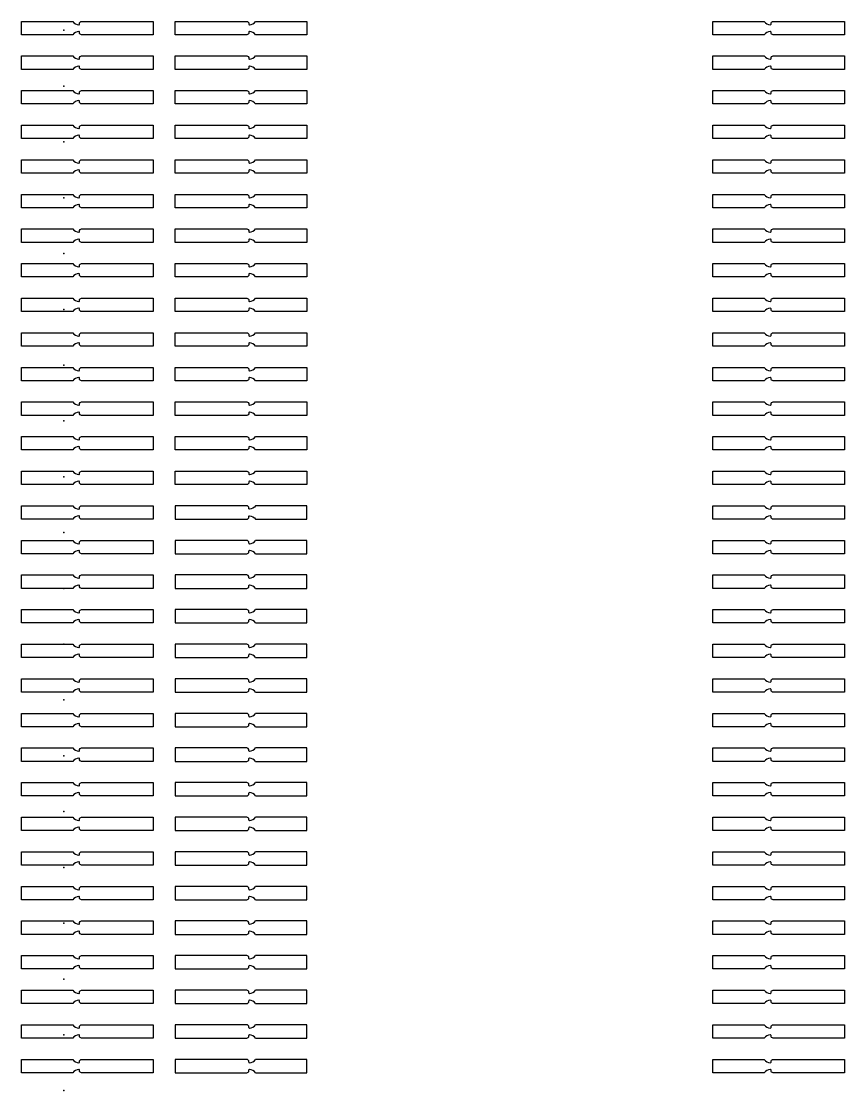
# Model space of a CAD drawing. Extents: x 15393 to 105743, y 58698 to 87977.
# Drawn here: x 56600.3 to 56969.3, y 58698 to 59177 of the extents above; entities that cross this region are included whole.
import ezdxf

# ---------------------------------------------------------------- set-up
doc = ezdxf.new("R2010")
doc.units = 13
doc.header["$MEASUREMENT"] = 0
doc.layers.add('Trap Layer', color=80, linetype='Continuous')

# ---------------------------------------------------------------- blocks, each defined once
blk = doc.blocks.new('*U121')
at = {"layer": 'Trap Layer'}
for p, q in [((2.5, 3), (-29.5, 3)), ((-29.5, 3), (-29.5, -3)), ((3.5, 1.76), (3.5, 2)), ((29.5, 3), (6.5, 3)), ((29.5, -3), (29.5, 3)), ((-29.5, -3), (2.5, -3)), ((3.5, -2), (3.5, -1.76)), ((6.5, -3), (29.5, -3))]:
    blk.add_line(p, q, dxfattribs=at)
for centre, radius, start, end in [((2.5, 2), 1, 0, 90), ((3.75, 1.76), 0.25, 180, 274.096), ((3.5, 5.25), 3.75, 274.096, 323.1301), ((2.5, -2), 1, 270, 0), ((3.75, -1.76), 0.25, 85.904, 180), ((3.5, -5.25), 3.75, 36.8699, 85.904)]:
    blk.add_arc(centre, radius, start, end, dxfattribs=at)
blk = doc.blocks.new('*U120')
at = {"layer": 'Trap Layer', "color": 0, "linetype": 'ByBlock', "lineweight": -2, "transparency": 16777216}
for p in [(0, 0), (0, -15.5), (0, -31), (0, -46.5), (0, -62), (0, -77.5), (0, -93), (0, -108.5), (0, -124), (0, -139.5), (0, -155), (0, -170.5), (0, -186), (0, -201.5), (0, -217), (0, -232.5)]:
    blk.add_blockref('*U121', p, dxfattribs=at)

msp = doc.modelspace()

# ---------------------------------------------------------------- linework, layer by layer
at = {"layer": 'Trap Layer'}
for points in [[(56626.04, 59172.52, 0.217277), (56623.31, 59171.03), (56600.31, 59171.03), (56600.31, 59177.03), (56623.31, 59177.03, 0.217277), (56626.04, 59175.54, 0.435311), (56626.31, 59175.79), (56626.31, 59176.03, -0.414214), (56627.31, 59177.03), (56659.31, 59177.03), (56659.31, 59171.03), (56627.31, 59171.03, -0.414214), (56626.31, 59172.03), (56626.31, 59172.27, 0.435311)], [(56702.58, 59175.54, 0.217277), (56705.31, 59177.03), (56728.31, 59177.03), (56728.31, 59171.03), (56705.31, 59171.03, 0.217277), (56702.58, 59172.52, 0.435311), (56702.31, 59172.27), (56702.31, 59172.03, -0.414214), (56701.31, 59171.03), (56669.31, 59171.03), (56669.31, 59177.03), (56701.31, 59177.03, -0.414214), (56702.31, 59176.03), (56702.31, 59175.79, 0.435311)], [(56936.04, 59172.52, 0.217277), (56933.31, 59171.03), (56910.31, 59171.03), (56910.31, 59177.03), (56933.31, 59177.03, 0.217277), (56936.04, 59175.54, 0.435311), (56936.31, 59175.79), (56936.31, 59176.03, -0.414214), (56937.31, 59177.03), (56969.31, 59177.03), (56969.31, 59171.03), (56937.31, 59171.03, -0.414214), (56936.31, 59172.03), (56936.31, 59172.27, 0.435311)], [(56626.04, 59157.02, 0.217277), (56623.31, 59155.53), (56600.31, 59155.53), (56600.31, 59161.53), (56623.31, 59161.53, 0.217277), (56626.04, 59160.04, 0.435311), (56626.31, 59160.29), (56626.31, 59160.53, -0.414214), (56627.31, 59161.53), (56659.31, 59161.53), (56659.31, 59155.53), (56627.31, 59155.53, -0.414214), (56626.31, 59156.53), (56626.31, 59156.77, 0.435311)], [(56702.58, 59160.04, 0.217277), (56705.31, 59161.53), (56728.31, 59161.53), (56728.31, 59155.53), (56705.31, 59155.53, 0.217277), (56702.58, 59157.02, 0.435311), (56702.31, 59156.77), (56702.31, 59156.53, -0.414214), (56701.31, 59155.53), (56669.31, 59155.53), (56669.31, 59161.53), (56701.31, 59161.53, -0.414214), (56702.31, 59160.53), (56702.31, 59160.29, 0.435311)], [(56936.04, 59157.02, 0.217277), (56933.31, 59155.53), (56910.31, 59155.53), (56910.31, 59161.53), (56933.31, 59161.53, 0.217277), (56936.04, 59160.04, 0.435311), (56936.31, 59160.29), (56936.31, 59160.53, -0.414214), (56937.31, 59161.53), (56969.31, 59161.53), (56969.31, 59155.53), (56937.31, 59155.53, -0.414214), (56936.31, 59156.53), (56936.31, 59156.77, 0.435311)], [(56626.04, 59141.52, 0.217277), (56623.31, 59140.03), (56600.31, 59140.03), (56600.31, 59146.03), (56623.31, 59146.03, 0.217277), (56626.04, 59144.54, 0.435311), (56626.31, 59144.79), (56626.31, 59145.03, -0.414214), (56627.31, 59146.03), (56659.31, 59146.03), (56659.31, 59140.03), (56627.31, 59140.03, -0.414214), (56626.31, 59141.03), (56626.31, 59141.27, 0.435311)], [(56702.58, 59144.54, 0.217277), (56705.31, 59146.03), (56728.31, 59146.03), (56728.31, 59140.03), (56705.31, 59140.03, 0.217277), (56702.58, 59141.52, 0.435311), (56702.31, 59141.27), (56702.31, 59141.03, -0.414214), (56701.31, 59140.03), (56669.31, 59140.03), (56669.31, 59146.03), (56701.31, 59146.03, -0.414214), (56702.31, 59145.03), (56702.31, 59144.79, 0.435311)], [(56936.04, 59141.52, 0.217277), (56933.31, 59140.03), (56910.31, 59140.03), (56910.31, 59146.03), (56933.31, 59146.03, 0.217277), (56936.04, 59144.54, 0.435311), (56936.31, 59144.79), (56936.31, 59145.03, -0.414214), (56937.31, 59146.03), (56969.31, 59146.03), (56969.31, 59140.03), (56937.31, 59140.03, -0.414214), (56936.31, 59141.03), (56936.31, 59141.27, 0.435311)], [(56626.04, 59126.02, 0.217277), (56623.31, 59124.53), (56600.31, 59124.53), (56600.31, 59130.53), (56623.31, 59130.53, 0.217277), (56626.04, 59129.04, 0.435311), (56626.31, 59129.29), (56626.31, 59129.53, -0.414214), (56627.31, 59130.53), (56659.31, 59130.53), (56659.31, 59124.53), (56627.31, 59124.53, -0.414214), (56626.31, 59125.53), (56626.31, 59125.77, 0.435311)], [(56702.58, 59129.04, 0.217277), (56705.31, 59130.53), (56728.31, 59130.53), (56728.31, 59124.53), (56705.31, 59124.53, 0.217277), (56702.58, 59126.02, 0.435311), (56702.31, 59125.77), (56702.31, 59125.53, -0.414214), (56701.31, 59124.53), (56669.31, 59124.53), (56669.31, 59130.53), (56701.31, 59130.53, -0.414214), (56702.31, 59129.53), (56702.31, 59129.29, 0.435311)], [(56936.04, 59126.02, 0.217277), (56933.31, 59124.53), (56910.31, 59124.53), (56910.31, 59130.53), (56933.31, 59130.53, 0.217277), (56936.04, 59129.04, 0.435311), (56936.31, 59129.29), (56936.31, 59129.53, -0.414214), (56937.31, 59130.53), (56969.31, 59130.53), (56969.31, 59124.53), (56937.31, 59124.53, -0.414214), (56936.31, 59125.53), (56936.31, 59125.77, 0.435311)], [(56626.04, 59110.52, 0.217277), (56623.31, 59109.03), (56600.31, 59109.03), (56600.31, 59115.03), (56623.31, 59115.03, 0.217277), (56626.04, 59113.54, 0.435311), (56626.31, 59113.79), (56626.31, 59114.03, -0.414214), (56627.31, 59115.03), (56659.31, 59115.03), (56659.31, 59109.03), (56627.31, 59109.03, -0.414214), (56626.31, 59110.03), (56626.31, 59110.27, 0.435311)], [(56702.58, 59113.54, 0.217277), (56705.31, 59115.03), (56728.31, 59115.03), (56728.31, 59109.03), (56705.31, 59109.03, 0.217277), (56702.58, 59110.52, 0.435311), (56702.31, 59110.27), (56702.31, 59110.03, -0.414214), (56701.31, 59109.03), (56669.31, 59109.03), (56669.31, 59115.03), (56701.31, 59115.03, -0.414214), (56702.31, 59114.03), (56702.31, 59113.79, 0.435311)], [(56936.04, 59110.52, 0.217277), (56933.31, 59109.03), (56910.31, 59109.03), (56910.31, 59115.03), (56933.31, 59115.03, 0.217277), (56936.04, 59113.54, 0.435311), (56936.31, 59113.79), (56936.31, 59114.03, -0.414214), (56937.31, 59115.03), (56969.31, 59115.03), (56969.31, 59109.03), (56937.31, 59109.03, -0.414214), (56936.31, 59110.03), (56936.31, 59110.27, 0.435311)], [(56626.04, 59095.02, 0.217277), (56623.31, 59093.53), (56600.31, 59093.53), (56600.31, 59099.53), (56623.31, 59099.53, 0.217277), (56626.04, 59098.04, 0.435311), (56626.31, 59098.29), (56626.31, 59098.53, -0.414214), (56627.31, 59099.53), (56659.31, 59099.53), (56659.31, 59093.53), (56627.31, 59093.53, -0.414214), (56626.31, 59094.53), (56626.31, 59094.77, 0.435311)], [(56702.58, 59098.04, 0.217277), (56705.31, 59099.53), (56728.31, 59099.53), (56728.31, 59093.53), (56705.31, 59093.53, 0.217277), (56702.58, 59095.02, 0.435311), (56702.31, 59094.77), (56702.31, 59094.53, -0.414214), (56701.31, 59093.53), (56669.31, 59093.53), (56669.31, 59099.53), (56701.31, 59099.53, -0.414214), (56702.31, 59098.53), (56702.31, 59098.29, 0.435311)], [(56936.04, 59095.02, 0.217277), (56933.31, 59093.53), (56910.31, 59093.53), (56910.31, 59099.53), (56933.31, 59099.53, 0.217277), (56936.04, 59098.04, 0.435311), (56936.31, 59098.29), (56936.31, 59098.53, -0.414214), (56937.31, 59099.53), (56969.31, 59099.53), (56969.31, 59093.53), (56937.31, 59093.53, -0.414214), (56936.31, 59094.53), (56936.31, 59094.77, 0.435311)], [(56626.04, 59079.52, 0.217277), (56623.31, 59078.03), (56600.31, 59078.03), (56600.31, 59084.03), (56623.31, 59084.03, 0.217277), (56626.04, 59082.54, 0.435311), (56626.31, 59082.79), (56626.31, 59083.03, -0.414214), (56627.31, 59084.03), (56659.31, 59084.03), (56659.31, 59078.03), (56627.31, 59078.03, -0.414214), (56626.31, 59079.03), (56626.31, 59079.27, 0.435311)], [(56702.58, 59082.54, 0.217277), (56705.31, 59084.03), (56728.31, 59084.03), (56728.31, 59078.03), (56705.31, 59078.03, 0.217277), (56702.58, 59079.52, 0.435311), (56702.31, 59079.27), (56702.31, 59079.03, -0.414214), (56701.31, 59078.03), (56669.31, 59078.03), (56669.31, 59084.03), (56701.31, 59084.03, -0.414214), (56702.31, 59083.03), (56702.31, 59082.79, 0.435311)], [(56936.04, 59079.52, 0.217277), (56933.31, 59078.03), (56910.31, 59078.03), (56910.31, 59084.03), (56933.31, 59084.03, 0.217277), (56936.04, 59082.54, 0.435311), (56936.31, 59082.79), (56936.31, 59083.03, -0.414214), (56937.31, 59084.03), (56969.31, 59084.03), (56969.31, 59078.03), (56937.31, 59078.03, -0.414214), (56936.31, 59079.03), (56936.31, 59079.27, 0.435311)], [(56626.04, 59064.02, 0.217277), (56623.31, 59062.53), (56600.31, 59062.53), (56600.31, 59068.53), (56623.31, 59068.53, 0.217277), (56626.04, 59067.04, 0.435311), (56626.31, 59067.29), (56626.31, 59067.53, -0.414214), (56627.31, 59068.53), (56659.31, 59068.53), (56659.31, 59062.53), (56627.31, 59062.53, -0.414214), (56626.31, 59063.53), (56626.31, 59063.77, 0.435311)], [(56702.58, 59067.04, 0.217277), (56705.31, 59068.53), (56728.31, 59068.53), (56728.31, 59062.53), (56705.31, 59062.53, 0.217277), (56702.58, 59064.02, 0.435311), (56702.31, 59063.77), (56702.31, 59063.53, -0.414214), (56701.31, 59062.53), (56669.31, 59062.53), (56669.31, 59068.53), (56701.31, 59068.53, -0.414214), (56702.31, 59067.53), (56702.31, 59067.29, 0.435311)], [(56936.04, 59064.02, 0.217277), (56933.31, 59062.53), (56910.31, 59062.53), (56910.31, 59068.53), (56933.31, 59068.53, 0.217277), (56936.04, 59067.04, 0.435311), (56936.31, 59067.29), (56936.31, 59067.53, -0.414214), (56937.31, 59068.53), (56969.31, 59068.53), (56969.31, 59062.53), (56937.31, 59062.53, -0.414214), (56936.31, 59063.53), (56936.31, 59063.77, 0.435311)], [(56626.04, 59048.52, 0.217277), (56623.31, 59047.03), (56600.31, 59047.03), (56600.31, 59053.03), (56623.31, 59053.03, 0.217277), (56626.04, 59051.54, 0.435311), (56626.31, 59051.79), (56626.31, 59052.03, -0.414214), (56627.31, 59053.03), (56659.31, 59053.03), (56659.31, 59047.03), (56627.31, 59047.03, -0.414214), (56626.31, 59048.03), (56626.31, 59048.27, 0.435311)], [(56702.58, 59051.54, 0.217277), (56705.31, 59053.03), (56728.31, 59053.03), (56728.31, 59047.03), (56705.31, 59047.03, 0.217277), (56702.58, 59048.52, 0.435311), (56702.31, 59048.27), (56702.31, 59048.03, -0.414214), (56701.31, 59047.03), (56669.31, 59047.03), (56669.31, 59053.03), (56701.31, 59053.03, -0.414214), (56702.31, 59052.03), (56702.31, 59051.79, 0.435311)], [(56936.04, 59048.52, 0.217277), (56933.31, 59047.03), (56910.31, 59047.03), (56910.31, 59053.03), (56933.31, 59053.03, 0.217277), (56936.04, 59051.54, 0.435311), (56936.31, 59051.79), (56936.31, 59052.03, -0.414214), (56937.31, 59053.03), (56969.31, 59053.03), (56969.31, 59047.03), (56937.31, 59047.03, -0.414214), (56936.31, 59048.03), (56936.31, 59048.27, 0.435311)], [(56626.04, 59033.02, 0.217277), (56623.31, 59031.53), (56600.31, 59031.53), (56600.31, 59037.53), (56623.31, 59037.53, 0.217277), (56626.04, 59036.04, 0.435311), (56626.31, 59036.29), (56626.31, 59036.53, -0.414214), (56627.31, 59037.53), (56659.31, 59037.53), (56659.31, 59031.53), (56627.31, 59031.53, -0.414214), (56626.31, 59032.53), (56626.31, 59032.77, 0.435311)], [(56702.58, 59036.04, 0.217277), (56705.31, 59037.53), (56728.31, 59037.53), (56728.31, 59031.53), (56705.31, 59031.53, 0.217277), (56702.58, 59033.02, 0.435311), (56702.31, 59032.77), (56702.31, 59032.53, -0.414214), (56701.31, 59031.53), (56669.31, 59031.53), (56669.31, 59037.53), (56701.31, 59037.53, -0.414214), (56702.31, 59036.53), (56702.31, 59036.29, 0.435311)], [(56936.04, 59033.02, 0.217277), (56933.31, 59031.53), (56910.31, 59031.53), (56910.31, 59037.53), (56933.31, 59037.53, 0.217277), (56936.04, 59036.04, 0.435311), (56936.31, 59036.29), (56936.31, 59036.53, -0.414214), (56937.31, 59037.53), (56969.31, 59037.53), (56969.31, 59031.53), (56937.31, 59031.53, -0.414214), (56936.31, 59032.53), (56936.31, 59032.77, 0.435311)], [(56626.04, 59017.52, 0.217277), (56623.31, 59016.03), (56600.31, 59016.03), (56600.31, 59022.03), (56623.31, 59022.03, 0.217277), (56626.04, 59020.54, 0.435311), (56626.31, 59020.79), (56626.31, 59021.03, -0.414214), (56627.31, 59022.03), (56659.31, 59022.03), (56659.31, 59016.03), (56627.31, 59016.03, -0.414214), (56626.31, 59017.03), (56626.31, 59017.27, 0.435311)], [(56702.58, 59020.54, 0.217277), (56705.31, 59022.03), (56728.31, 59022.03), (56728.31, 59016.03), (56705.31, 59016.03, 0.217277), (56702.58, 59017.52, 0.435311), (56702.31, 59017.27), (56702.31, 59017.03, -0.414214), (56701.31, 59016.03), (56669.31, 59016.03), (56669.31, 59022.03), (56701.31, 59022.03, -0.414214), (56702.31, 59021.03), (56702.31, 59020.79, 0.435311)], [(56936.04, 59017.52, 0.217277), (56933.31, 59016.03), (56910.31, 59016.03), (56910.31, 59022.03), (56933.31, 59022.03, 0.217277), (56936.04, 59020.54, 0.435311), (56936.31, 59020.79), (56936.31, 59021.03, -0.414214), (56937.31, 59022.03), (56969.31, 59022.03), (56969.31, 59016.03), (56937.31, 59016.03, -0.414214), (56936.31, 59017.03), (56936.31, 59017.27, 0.435311)], [(56626.04, 59002.02, 0.217277), (56623.31, 59000.53), (56600.31, 59000.53), (56600.31, 59006.53), (56623.31, 59006.53, 0.217277), (56626.04, 59005.04, 0.435311), (56626.31, 59005.29), (56626.31, 59005.53, -0.414214), (56627.31, 59006.53), (56659.31, 59006.53), (56659.31, 59000.53), (56627.31, 59000.53, -0.414214), (56626.31, 59001.53), (56626.31, 59001.77, 0.435311)], [(56702.58, 59005.04, 0.217277), (56705.31, 59006.53), (56728.31, 59006.53), (56728.31, 59000.53), (56705.31, 59000.53, 0.217277), (56702.58, 59002.02, 0.435311), (56702.31, 59001.77), (56702.31, 59001.53, -0.414214), (56701.31, 59000.53), (56669.31, 59000.53), (56669.31, 59006.53), (56701.31, 59006.53, -0.414214), (56702.31, 59005.53), (56702.31, 59005.29, 0.435311)], [(56936.04, 59002.02, 0.217277), (56933.31, 59000.53), (56910.31, 59000.53), (56910.31, 59006.53), (56933.31, 59006.53, 0.217277), (56936.04, 59005.04, 0.435311), (56936.31, 59005.29), (56936.31, 59005.53, -0.414214), (56937.31, 59006.53), (56969.31, 59006.53), (56969.31, 59000.53), (56937.31, 59000.53, -0.414214), (56936.31, 59001.53), (56936.31, 59001.77, 0.435311)], [(56626.04, 58986.52, 0.217277), (56623.31, 58985.03), (56600.31, 58985.03), (56600.31, 58991.03), (56623.31, 58991.03, 0.217277), (56626.04, 58989.54, 0.435311), (56626.31, 58989.79), (56626.31, 58990.03, -0.414214), (56627.31, 58991.03), (56659.31, 58991.03), (56659.31, 58985.03), (56627.31, 58985.03, -0.414214), (56626.31, 58986.03), (56626.31, 58986.27, 0.435311)], [(56702.58, 58989.54, 0.217277), (56705.31, 58991.03), (56728.31, 58991.03), (56728.31, 58985.03), (56705.31, 58985.03, 0.217277), (56702.58, 58986.52, 0.435311), (56702.31, 58986.27), (56702.31, 58986.03, -0.414214), (56701.31, 58985.03), (56669.31, 58985.03), (56669.31, 58991.03), (56701.31, 58991.03, -0.414214), (56702.31, 58990.03), (56702.31, 58989.79, 0.435311)], [(56936.04, 58986.52, 0.217277), (56933.31, 58985.03), (56910.31, 58985.03), (56910.31, 58991.03), (56933.31, 58991.03, 0.217277), (56936.04, 58989.54, 0.435311), (56936.31, 58989.79), (56936.31, 58990.03, -0.414214), (56937.31, 58991.03), (56969.31, 58991.03), (56969.31, 58985.03), (56937.31, 58985.03, -0.414214), (56936.31, 58986.03), (56936.31, 58986.27, 0.435311)], [(56626.04, 58971.02, 0.217277), (56623.31, 58969.53), (56600.31, 58969.53), (56600.31, 58975.53), (56623.31, 58975.53, 0.217277), (56626.04, 58974.04, 0.435311), (56626.31, 58974.29), (56626.31, 58974.53, -0.414214), (56627.31, 58975.53), (56659.31, 58975.53), (56659.31, 58969.53), (56627.31, 58969.53, -0.414214), (56626.31, 58970.53), (56626.31, 58970.77, 0.435311)], [(56702.58, 58974.04, 0.217277), (56705.31, 58975.53), (56728.31, 58975.53), (56728.31, 58969.53), (56705.31, 58969.53, 0.217277), (56702.58, 58971.02, 0.435311), (56702.31, 58970.77), (56702.31, 58970.53, -0.414214), (56701.31, 58969.53), (56669.31, 58969.53), (56669.31, 58975.53), (56701.31, 58975.53, -0.414214), (56702.31, 58974.53), (56702.31, 58974.29, 0.435311)], [(56936.04, 58971.02, 0.217277), (56933.31, 58969.53), (56910.31, 58969.53), (56910.31, 58975.53), (56933.31, 58975.53, 0.217277), (56936.04, 58974.04, 0.435311), (56936.31, 58974.29), (56936.31, 58974.53, -0.414214), (56937.31, 58975.53), (56969.31, 58975.53), (56969.31, 58969.53), (56937.31, 58969.53, -0.414214), (56936.31, 58970.53), (56936.31, 58970.77, 0.435311)], [(56626.04, 58955.52, 0.217277), (56623.31, 58954.03), (56600.31, 58954.03), (56600.31, 58960.03), (56623.31, 58960.03, 0.217277), (56626.04, 58958.54, 0.435311), (56626.31, 58958.79), (56626.31, 58959.03, -0.414214), (56627.31, 58960.03), (56659.31, 58960.03), (56659.31, 58954.03), (56627.31, 58954.03, -0.414214), (56626.31, 58955.03), (56626.31, 58955.27, 0.435311)], [(56701.31, 58960.03), (56669.31, 58960.03), (56669.31, 58954.03), (56701.31, 58954.03, 0.414214), (56702.31, 58955.03), (56702.31, 58955.27, -0.435311), (56702.58, 58955.52, -0.217277), (56705.31, 58954.03), (56728.31, 58954.03), (56728.31, 58960.03), (56705.31, 58960.03, -0.217277), (56702.58, 58958.54, -0.435311), (56702.31, 58958.79), (56702.31, 58959.03, 0.414214)], [(56936.04, 58955.52, 0.217277), (56933.31, 58954.03), (56910.31, 58954.03), (56910.31, 58960.03), (56933.31, 58960.03, 0.217277), (56936.04, 58958.54, 0.435311), (56936.31, 58958.79), (56936.31, 58959.03, -0.414214), (56937.31, 58960.03), (56969.31, 58960.03), (56969.31, 58954.03), (56937.31, 58954.03, -0.414214), (56936.31, 58955.03), (56936.31, 58955.27, 0.435311)], [(56626.04, 58940.02, 0.217277), (56623.31, 58938.53), (56600.31, 58938.53), (56600.31, 58944.53), (56623.31, 58944.53, 0.217277), (56626.04, 58943.04, 0.435311), (56626.31, 58943.29), (56626.31, 58943.53, -0.414214), (56627.31, 58944.53), (56659.31, 58944.53), (56659.31, 58938.53), (56627.31, 58938.53, -0.414214), (56626.31, 58939.53), (56626.31, 58939.77, 0.435311)], [(56936.04, 58940.02, 0.217277), (56933.31, 58938.53), (56910.31, 58938.53), (56910.31, 58944.53), (56933.31, 58944.53, 0.217277), (56936.04, 58943.04, 0.435311), (56936.31, 58943.29), (56936.31, 58943.53, -0.414214), (56937.31, 58944.53), (56969.31, 58944.53), (56969.31, 58938.53), (56937.31, 58938.53, -0.414214), (56936.31, 58939.53), (56936.31, 58939.77, 0.435311)], [(56626.04, 58924.52, 0.217277), (56623.31, 58923.03), (56600.31, 58923.03), (56600.31, 58929.03), (56623.31, 58929.03, 0.217277), (56626.04, 58927.54, 0.435311), (56626.31, 58927.79), (56626.31, 58928.03, -0.414214), (56627.31, 58929.03), (56659.31, 58929.03), (56659.31, 58923.03), (56627.31, 58923.03, -0.414214), (56626.31, 58924.03), (56626.31, 58924.27, 0.435311)], [(56936.04, 58924.52, 0.217277), (56933.31, 58923.03), (56910.31, 58923.03), (56910.31, 58929.03), (56933.31, 58929.03, 0.217277), (56936.04, 58927.54, 0.435311), (56936.31, 58927.79), (56936.31, 58928.03, -0.414214), (56937.31, 58929.03), (56969.31, 58929.03), (56969.31, 58923.03), (56937.31, 58923.03, -0.414214), (56936.31, 58924.03), (56936.31, 58924.27, 0.435311)], [(56626.04, 58909.02, 0.217277), (56623.31, 58907.53), (56600.31, 58907.53), (56600.31, 58913.53), (56623.31, 58913.53, 0.217277), (56626.04, 58912.04, 0.435311), (56626.31, 58912.29), (56626.31, 58912.53, -0.414214), (56627.31, 58913.53), (56659.31, 58913.53), (56659.31, 58907.53), (56627.31, 58907.53, -0.414214), (56626.31, 58908.53), (56626.31, 58908.77, 0.435311)], [(56936.04, 58909.02, 0.217277), (56933.31, 58907.53), (56910.31, 58907.53), (56910.31, 58913.53), (56933.31, 58913.53, 0.217277), (56936.04, 58912.04, 0.435311), (56936.31, 58912.29), (56936.31, 58912.53, -0.414214), (56937.31, 58913.53), (56969.31, 58913.53), (56969.31, 58907.53), (56937.31, 58907.53, -0.414214), (56936.31, 58908.53), (56936.31, 58908.77, 0.435311)], [(56626.04, 58893.52, 0.217277), (56623.31, 58892.03), (56600.31, 58892.03), (56600.31, 58898.03), (56623.31, 58898.03, 0.217277), (56626.04, 58896.54, 0.435311), (56626.31, 58896.79), (56626.31, 58897.03, -0.414214), (56627.31, 58898.03), (56659.31, 58898.03), (56659.31, 58892.03), (56627.31, 58892.03, -0.414214), (56626.31, 58893.03), (56626.31, 58893.27, 0.435311)], [(56936.04, 58893.52, 0.217277), (56933.31, 58892.03), (56910.31, 58892.03), (56910.31, 58898.03), (56933.31, 58898.03, 0.217277), (56936.04, 58896.54, 0.435311), (56936.31, 58896.79), (56936.31, 58897.03, -0.414214), (56937.31, 58898.03), (56969.31, 58898.03), (56969.31, 58892.03), (56937.31, 58892.03, -0.414214), (56936.31, 58893.03), (56936.31, 58893.27, 0.435311)], [(56626.04, 58878.02, 0.217277), (56623.31, 58876.53), (56600.31, 58876.53), (56600.31, 58882.53), (56623.31, 58882.53, 0.217277), (56626.04, 58881.04, 0.435311), (56626.31, 58881.29), (56626.31, 58881.53, -0.414214), (56627.31, 58882.53), (56659.31, 58882.53), (56659.31, 58876.53), (56627.31, 58876.53, -0.414214), (56626.31, 58877.53), (56626.31, 58877.77, 0.435311)], [(56936.04, 58878.02, 0.217277), (56933.31, 58876.53), (56910.31, 58876.53), (56910.31, 58882.53), (56933.31, 58882.53, 0.217277), (56936.04, 58881.04, 0.435311), (56936.31, 58881.29), (56936.31, 58881.53, -0.414214), (56937.31, 58882.53), (56969.31, 58882.53), (56969.31, 58876.53), (56937.31, 58876.53, -0.414214), (56936.31, 58877.53), (56936.31, 58877.77, 0.435311)], [(56626.04, 58862.52, 0.217277), (56623.31, 58861.03), (56600.31, 58861.03), (56600.31, 58867.03), (56623.31, 58867.03, 0.217277), (56626.04, 58865.54, 0.435311), (56626.31, 58865.79), (56626.31, 58866.03, -0.414214), (56627.31, 58867.03), (56659.31, 58867.03), (56659.31, 58861.03), (56627.31, 58861.03, -0.414214), (56626.31, 58862.03), (56626.31, 58862.27, 0.435311)], [(56936.04, 58862.52, 0.217277), (56933.31, 58861.03), (56910.31, 58861.03), (56910.31, 58867.03), (56933.31, 58867.03, 0.217277), (56936.04, 58865.54, 0.435311), (56936.31, 58865.79), (56936.31, 58866.03, -0.414214), (56937.31, 58867.03), (56969.31, 58867.03), (56969.31, 58861.03), (56937.31, 58861.03, -0.414214), (56936.31, 58862.03), (56936.31, 58862.27, 0.435311)], [(56626.04, 58847.02, 0.217277), (56623.31, 58845.53), (56600.31, 58845.53), (56600.31, 58851.53), (56623.31, 58851.53, 0.217277), (56626.04, 58850.04, 0.435311), (56626.31, 58850.29), (56626.31, 58850.53, -0.414214), (56627.31, 58851.53), (56659.31, 58851.53), (56659.31, 58845.53), (56627.31, 58845.53, -0.414214), (56626.31, 58846.53), (56626.31, 58846.77, 0.435311)], [(56936.04, 58847.02, 0.217277), (56933.31, 58845.53), (56910.31, 58845.53), (56910.31, 58851.53), (56933.31, 58851.53, 0.217277), (56936.04, 58850.04, 0.435311), (56936.31, 58850.29), (56936.31, 58850.53, -0.414214), (56937.31, 58851.53), (56969.31, 58851.53), (56969.31, 58845.53), (56937.31, 58845.53, -0.414214), (56936.31, 58846.53), (56936.31, 58846.77, 0.435311)], [(56626.04, 58831.52, 0.217277), (56623.31, 58830.03), (56600.31, 58830.03), (56600.31, 58836.03), (56623.31, 58836.03, 0.217277), (56626.04, 58834.54, 0.435311), (56626.31, 58834.79), (56626.31, 58835.03, -0.414214), (56627.31, 58836.03), (56659.31, 58836.03), (56659.31, 58830.03), (56627.31, 58830.03, -0.414214), (56626.31, 58831.03), (56626.31, 58831.27, 0.435311)], [(56936.04, 58831.52, 0.217277), (56933.31, 58830.03), (56910.31, 58830.03), (56910.31, 58836.03), (56933.31, 58836.03, 0.217277), (56936.04, 58834.54, 0.435311), (56936.31, 58834.79), (56936.31, 58835.03, -0.414214), (56937.31, 58836.03), (56969.31, 58836.03), (56969.31, 58830.03), (56937.31, 58830.03, -0.414214), (56936.31, 58831.03), (56936.31, 58831.27, 0.435311)], [(56626.04, 58816.02, 0.217277), (56623.31, 58814.53), (56600.31, 58814.53), (56600.31, 58820.53), (56623.31, 58820.53, 0.217277), (56626.04, 58819.04, 0.435311), (56626.31, 58819.29), (56626.31, 58819.53, -0.414214), (56627.31, 58820.53), (56659.31, 58820.53), (56659.31, 58814.53), (56627.31, 58814.53, -0.414214), (56626.31, 58815.53), (56626.31, 58815.77, 0.435311)], [(56936.04, 58816.02, 0.217277), (56933.31, 58814.53), (56910.31, 58814.53), (56910.31, 58820.53), (56933.31, 58820.53, 0.217277), (56936.04, 58819.04, 0.435311), (56936.31, 58819.29), (56936.31, 58819.53, -0.414214), (56937.31, 58820.53), (56969.31, 58820.53), (56969.31, 58814.53), (56937.31, 58814.53, -0.414214), (56936.31, 58815.53), (56936.31, 58815.77, 0.435311)], [(56626.04, 58800.52, 0.217277), (56623.31, 58799.03), (56600.31, 58799.03), (56600.31, 58805.03), (56623.31, 58805.03, 0.217277), (56626.04, 58803.54, 0.435311), (56626.31, 58803.79), (56626.31, 58804.03, -0.414214), (56627.31, 58805.03), (56659.31, 58805.03), (56659.31, 58799.03), (56627.31, 58799.03, -0.414214), (56626.31, 58800.03), (56626.31, 58800.27, 0.435311)], [(56936.04, 58800.52, 0.217277), (56933.31, 58799.03), (56910.31, 58799.03), (56910.31, 58805.03), (56933.31, 58805.03, 0.217277), (56936.04, 58803.54, 0.435311), (56936.31, 58803.79), (56936.31, 58804.03, -0.414214), (56937.31, 58805.03), (56969.31, 58805.03), (56969.31, 58799.03), (56937.31, 58799.03, -0.414214), (56936.31, 58800.03), (56936.31, 58800.27, 0.435311)], [(56626.04, 58788.04, 0.435311), (56626.31, 58788.29), (56626.31, 58788.53, -0.414214), (56627.31, 58789.53), (56659.31, 58789.53), (56659.31, 58783.53), (56627.31, 58783.53, -0.414214), (56626.31, 58784.53), (56626.31, 58784.77, 0.435311), (56626.04, 58785.02, 0.217277), (56623.31, 58783.53), (56600.31, 58783.53), (56600.31, 58789.53), (56623.31, 58789.53, 0.217277)], [(56936.04, 58788.04, 0.435311), (56936.31, 58788.29), (56936.31, 58788.53, -0.414214), (56937.31, 58789.53), (56969.31, 58789.53), (56969.31, 58783.53), (56937.31, 58783.53, -0.414214), (56936.31, 58784.53), (56936.31, 58784.77, 0.435311), (56936.04, 58785.02, 0.217277), (56933.31, 58783.53), (56910.31, 58783.53), (56910.31, 58789.53), (56933.31, 58789.53, 0.217277)], [(56626.04, 58769.52, 0.217277), (56623.31, 58768.03), (56600.31, 58768.03), (56600.31, 58774.03), (56623.31, 58774.03, 0.217277), (56626.04, 58772.54, 0.435311), (56626.31, 58772.79), (56626.31, 58773.03, -0.414214), (56627.31, 58774.03), (56659.31, 58774.03), (56659.31, 58768.03), (56627.31, 58768.03, -0.414214), (56626.31, 58769.03), (56626.31, 58769.27, 0.435311)], [(56936.04, 58769.52, 0.217277), (56933.31, 58768.03), (56910.31, 58768.03), (56910.31, 58774.03), (56933.31, 58774.03, 0.217277), (56936.04, 58772.54, 0.435311), (56936.31, 58772.79), (56936.31, 58773.03, -0.414214), (56937.31, 58774.03), (56969.31, 58774.03), (56969.31, 58768.03), (56937.31, 58768.03, -0.414214), (56936.31, 58769.03), (56936.31, 58769.27, 0.435311)], [(56626.04, 58754.02, 0.217277), (56623.31, 58752.53), (56600.31, 58752.53), (56600.31, 58758.53), (56623.31, 58758.53, 0.217277), (56626.04, 58757.04, 0.435311), (56626.31, 58757.29), (56626.31, 58757.53, -0.414214), (56627.31, 58758.53), (56659.31, 58758.53), (56659.31, 58752.53), (56627.31, 58752.53, -0.414214), (56626.31, 58753.53), (56626.31, 58753.77, 0.435311)], [(56936.04, 58754.02, 0.217277), (56933.31, 58752.53), (56910.31, 58752.53), (56910.31, 58758.53), (56933.31, 58758.53, 0.217277), (56936.04, 58757.04, 0.435311), (56936.31, 58757.29), (56936.31, 58757.53, -0.414214), (56937.31, 58758.53), (56969.31, 58758.53), (56969.31, 58752.53), (56937.31, 58752.53, -0.414214), (56936.31, 58753.53), (56936.31, 58753.77, 0.435311)], [(56626.04, 58738.52, 0.217277), (56623.31, 58737.03), (56600.31, 58737.03), (56600.31, 58743.03), (56623.31, 58743.03, 0.217277), (56626.04, 58741.54, 0.435311), (56626.31, 58741.79), (56626.31, 58742.03, -0.414214), (56627.31, 58743.03), (56659.31, 58743.03), (56659.31, 58737.03), (56627.31, 58737.03, -0.414214), (56626.31, 58738.03), (56626.31, 58738.27, 0.435311)], [(56936.04, 58738.52, 0.217277), (56933.31, 58737.03), (56910.31, 58737.03), (56910.31, 58743.03), (56933.31, 58743.03, 0.217277), (56936.04, 58741.54, 0.435311), (56936.31, 58741.79), (56936.31, 58742.03, -0.414214), (56937.31, 58743.03), (56969.31, 58743.03), (56969.31, 58737.03), (56937.31, 58737.03, -0.414214), (56936.31, 58738.03), (56936.31, 58738.27, 0.435311)], [(56626.04, 58723.02, 0.217277), (56623.31, 58721.53), (56600.31, 58721.53), (56600.31, 58727.53), (56623.31, 58727.53, 0.217277), (56626.04, 58726.04, 0.435311), (56626.31, 58726.29), (56626.31, 58726.53, -0.414214), (56627.31, 58727.53), (56659.31, 58727.53), (56659.31, 58721.53), (56627.31, 58721.53, -0.414214), (56626.31, 58722.53), (56626.31, 58722.77, 0.435311)], [(56936.04, 58723.02, 0.217277), (56933.31, 58721.53), (56910.31, 58721.53), (56910.31, 58727.53), (56933.31, 58727.53, 0.217277), (56936.04, 58726.04, 0.435311), (56936.31, 58726.29), (56936.31, 58726.53, -0.414214), (56937.31, 58727.53), (56969.31, 58727.53), (56969.31, 58721.53), (56937.31, 58721.53, -0.414214), (56936.31, 58722.53), (56936.31, 58722.77, 0.435311)], [(56626.04, 58707.52, 0.217277), (56623.31, 58706.03), (56600.31, 58706.03), (56600.31, 58712.03), (56623.31, 58712.03, 0.217277), (56626.04, 58710.54, 0.435311), (56626.31, 58710.79), (56626.31, 58711.03, -0.414214), (56627.31, 58712.03), (56659.31, 58712.03), (56659.31, 58706.03), (56627.31, 58706.03, -0.414214), (56626.31, 58707.03), (56626.31, 58707.27, 0.435311)], [(56936.04, 58707.52, 0.217277), (56933.31, 58706.03), (56910.31, 58706.03), (56910.31, 58712.03), (56933.31, 58712.03, 0.217277), (56936.04, 58710.54, 0.435311), (56936.31, 58710.79), (56936.31, 58711.03, -0.414214), (56937.31, 58712.03), (56969.31, 58712.03), (56969.31, 58706.03), (56937.31, 58706.03, -0.414214), (56936.31, 58707.03), (56936.31, 58707.27, 0.435311)]]:
    msp.add_lwpolyline(points, format="xyb", close=True, dxfattribs=at)
at = {"layer": 'Trap Layer', "color": 4}
for p in [(56619.31, 59173.03), (56619.31, 59148.03), (56619.31, 59123.03), (56619.31, 59098.03), (56619.31, 59073.03), (56619.31, 59048.03), (56619.31, 59023.03), (56619.31, 58998.03), (56619.31, 58973.03), (56619.31, 58948.03), (56619.31, 58923.03), (56619.31, 58898.03), (56619.31, 58873.03), (56619.31, 58848.03), (56619.31, 58823.03), (56619.31, 58798.03), (56619.31, 58773.03), (56619.31, 58748.03), (56619.31, 58723.03), (56619.31, 58698.03)]:
    msp.add_point(p, dxfattribs=at)

# ---------------------------------------------------------------- block references
msp.add_blockref('*U120', (56698.81, 58941.53), dxfattribs=at)

doc.saveas('drawing.dxf')
